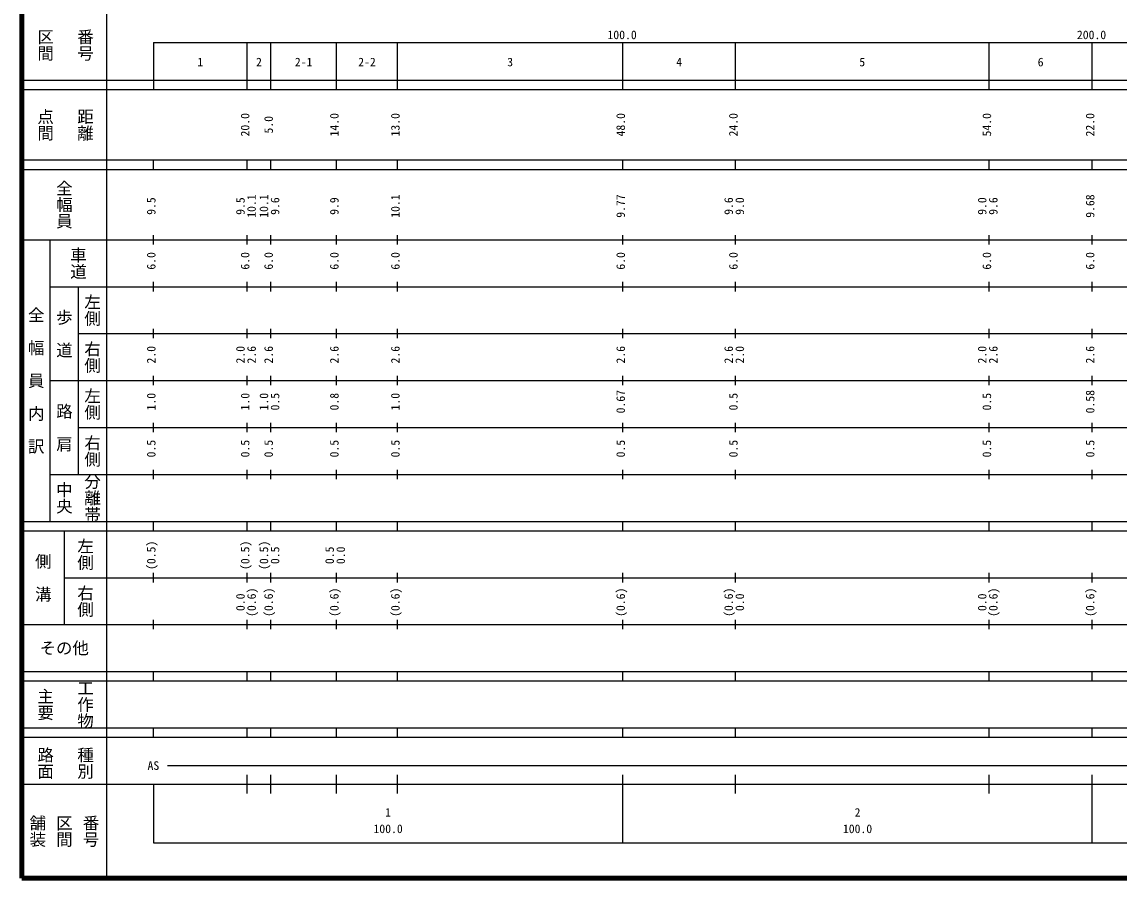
# Model space of a CAD drawing. Units: millimetres on the paper, enlarged 1000 times. Extents: x 40000 to 680000, y 20000 to 380000.
# Drawn here: x 40000 to 273704, y 20000 to 202409 of the extents above; entities that cross this region are included whole.
import ezdxf
from ezdxf.enums import TextEntityAlignment as Align

# ---------------------------------------------------------------- set-up
doc = ezdxf.new("R2010")
doc.units = ezdxf.units.MM
doc.header["$LTSCALE"] = 1000
doc.layers.add('M-TTL', color=2, linetype='Continuous', lineweight=140)
doc.layers.add('M-TTL-BAND', color=7, linetype='Continuous', lineweight=25)
doc.styles.add('@ＭＳ ゴシック', font='')
doc.styles.add('ＭＳ ゴシック', font='')
doc.styles.get('@ＭＳ ゴシック').set_extended_font_data('@MS Gothic')
doc.styles.get('ＭＳ ゴシック').set_extended_font_data('MS Gothic')

msp = doc.modelspace()

# ---------------------------------------------------------------- linework, layer by layer
at = {"layer": 'M-TTL'}
for p, q in [((40000, 380000), (40000, 20000)), ((40000, 20000), (680000, 20000))]:
    msp.add_line(p, q, dxfattribs=at)
at = {"layer": 'M-TTL-BAND'}
for p, q in [((58000, 370000), (58000, 20000)), ((68000, 198000), (579000, 198000)), ((68000, 198000), (68000, 188000)), ((88000, 188000), (88000, 198000)), ((93000, 188000), (93000, 198000)), ((107000, 188000), (107000, 198000)), ((120000, 188000), (120000, 198000)), ((168000, 188000), (168000, 198000)), ((192000, 188000), (192000, 198000)), ((246000, 188000), (246000, 198000)), ((268000, 188000), (268000, 198000)), ((40000, 190000), (579000, 190000)), ((40000, 188000), (579000, 188000)), ((40000, 173000), (579000, 173000)), ((68000, 171000), (68000, 173000)), ((88000, 171000), (88000, 173000)), ((93000, 171000), (93000, 173000)), ((107000, 171000), (107000, 173000)), ((120000, 171000), (120000, 173000)), ((168000, 171000), (168000, 173000)), ((192000, 171000), (192000, 173000)), ((246000, 171000), (246000, 173000)), ((268000, 171000), (268000, 173000)), ((40000, 171000), (579000, 171000)), ((68000, 155000), (68000, 157000)), ((88000, 155000), (88000, 157000)), ((93000, 155000), (93000, 157000)), ((107000, 155000), (107000, 157000)), ((120000, 155000), (120000, 157000)), ((168000, 155000), (168000, 157000)), ((192000, 155000), (192000, 157000)), ((246000, 155000), (246000, 157000)), ((268000, 155000), (268000, 157000)), ((40000, 156000), (579000, 156000)), ((46000, 96000), (46000, 156000)), ((46000, 146000), (579000, 146000)), ((52000, 146000), (52000, 106000)), ((68000, 145000), (68000, 147000)), ((88000, 145000), (88000, 147000)), ((93000, 145000), (93000, 147000)), ((107000, 145000), (107000, 147000)), ((120000, 145000), (120000, 147000)), ((168000, 145000), (168000, 147000)), ((192000, 145000), (192000, 147000)), ((246000, 145000), (246000, 147000)), ((268000, 145000), (268000, 147000)), ((52000, 136000), (579000, 136000)), ((68000, 135000), (68000, 137000)), ((88000, 135000), (88000, 137000)), ((93000, 135000), (93000, 137000)), ((107000, 135000), (107000, 137000)), ((120000, 135000), (120000, 137000)), ((168000, 135000), (168000, 137000)), ((192000, 135000), (192000, 137000)), ((246000, 135000), (246000, 137000)), ((268000, 135000), (268000, 137000)), ((68000, 125000), (68000, 127000)), ((88000, 125000), (88000, 127000)), ((93000, 125000), (93000, 127000)), ((107000, 125000), (107000, 127000)), ((120000, 125000), (120000, 127000)), ((168000, 125000), (168000, 127000)), ((192000, 125000), (192000, 127000)), ((246000, 125000), (246000, 127000)), ((268000, 125000), (268000, 127000)), ((46000, 126000), (579000, 126000)), ((68000, 115000), (68000, 117000)), ((88000, 115000), (88000, 117000)), ((93000, 115000), (93000, 117000)), ((107000, 115000), (107000, 117000)), ((120000, 115000), (120000, 117000)), ((168000, 115000), (168000, 117000)), ((192000, 115000), (192000, 117000)), ((246000, 115000), (246000, 117000)), ((268000, 115000), (268000, 117000)), ((52000, 116000), (579000, 116000)), ((46000, 106000), (579000, 106000)), ((68000, 105000), (68000, 107000)), ((88000, 105000), (88000, 107000)), ((93000, 105000), (93000, 107000)), ((107000, 105000), (107000, 107000)), ((120000, 105000), (120000, 107000)), ((168000, 105000), (168000, 107000)), ((192000, 105000), (192000, 107000)), ((246000, 105000), (246000, 107000)), ((268000, 105000), (268000, 107000)), ((40000, 96000), (579000, 96000)), ((68000, 94000), (68000, 96000)), ((88000, 94000), (88000, 96000)), ((93000, 94000), (93000, 96000)), ((107000, 94000), (107000, 96000)), ((120000, 94000), (120000, 96000)), ((168000, 94000), (168000, 96000)), ((192000, 94000), (192000, 96000)), ((246000, 94000), (246000, 96000)), ((268000, 94000), (268000, 96000)), ((40000, 94000), (579000, 94000)), ((49000, 94000), (49000, 74000)), ((68000, 83000), (68000, 85000)), ((88000, 83000), (88000, 85000)), ((93000, 83000), (93000, 85000)), ((107000, 83000), (107000, 85000)), ((120000, 83000), (120000, 85000)), ((168000, 83000), (168000, 85000)), ((192000, 83000), (192000, 85000)), ((246000, 83000), (246000, 85000)), ((268000, 83000), (268000, 85000)), ((49000, 84000), (579000, 84000)), ((68000, 73000), (68000, 75000)), ((88000, 73000), (88000, 75000)), ((93000, 73000), (93000, 75000)), ((107000, 73000), (107000, 75000)), ((120000, 73000), (120000, 75000)), ((168000, 73000), (168000, 75000)), ((192000, 73000), (192000, 75000)), ((246000, 73000), (246000, 75000)), ((268000, 73000), (268000, 75000)), ((40000, 74000), (579000, 74000)), ((40000, 64000), (579000, 64000)), ((68000, 62000), (68000, 64000)), ((88000, 62000), (88000, 64000)), ((93000, 62000), (93000, 64000)), ((107000, 62000), (107000, 64000)), ((120000, 62000), (120000, 64000)), ((168000, 62000), (168000, 64000)), ((192000, 62000), (192000, 64000)), ((246000, 62000), (246000, 64000)), ((268000, 62000), (268000, 64000)), ((40000, 62000), (579000, 62000)), ((40000, 52000), (579000, 52000)), ((68000, 50000), (68000, 52000)), ((88000, 50000), (88000, 52000)), ((93000, 50000), (93000, 52000)), ((107000, 50000), (107000, 52000)), ((120000, 50000), (120000, 52000)), ((168000, 50000), (168000, 52000)), ((192000, 50000), (192000, 52000)), ((246000, 50000), (246000, 52000)), ((268000, 50000), (268000, 52000)), ((40000, 50000), (579000, 50000)), ((71000, 44000), (565000, 44000)), ((40000, 40000), (579000, 40000)), ((68000, 40000), (68000, 27500)), ((88000, 38000), (88000, 42000)), ((93000, 38000), (93000, 42000)), ((107000, 38000), (107000, 42000)), ((120000, 38000), (120000, 42000)), ((168000, 27500), (168000, 42000)), ((192000, 38000), (192000, 42000)), ((246000, 38000), (246000, 42000)), ((268000, 27500), (268000, 42000)), ((68000, 27500), (579000, 27500))]:
    msp.add_line(p, q, dxfattribs=at)

# ---------------------------------------------------------------- texts
at = {"layer": 'M-TTL-BAND', "style": '@ＭＳ ゴシック'}
for s, p in [('区間', (45000, 197500)), ('番号', (53500, 197500)), ('点間', (45000, 180500)), ('距離', (53500, 180500)), ('全幅員', (49000, 163500)), ('車道', (52000, 151000)), ('左側', (55000, 141000)), ('全\u3000幅\u3000員\u3000内\u3000訳', (43000, 126000)), ('歩\u3000道', (49000, 136000)), ('右側', (55000, 131000)), ('左側', (55000, 121000)), ('路\u3000肩', (49000, 116000)), ('右側', (55000, 111000)), ('分離帯', (55000, 101000)), ('中央', (49000, 101000)), ('左側', (53500, 89000)), ('側\u3000溝', (44500, 84000)), ('右側', (53500, 79000)), ('工作物', (53500, 57000)), ('主要', (45000, 57000)), ('路面', (45000, 44500)), ('種別', (53500, 44500)), ('舗装', (43333, 30000)), ('区間', (49000, 30000)), ('番号', (54667, 30000))]:
    msp.add_text(s, height=2566, rotation=270, dxfattribs=at).set_placement(p, align=Align.MIDDLE_CENTER)
at = {"layer": 'M-TTL-BAND', "style": 'ＭＳ ゴシック'}
for s, p in [('100.0', (167844, 198195)), ('200.0', (267844, 198195)), ('1', (78000, 192405)), ('2', (90500, 192405)), ('2-1', (100000, 192405)), ('2-2', (113500, 192405)), ('3', (144000, 192405)), ('4', (180000, 192405)), ('5', (219000, 192405)), ('6', (257000, 192405)), ('AS', (68000, 42500)), ('1', (118000, 32523)), ('2', (218000, 32523)), ('100.0', (118000, 29033)), ('100.0', (218000, 29033))]:
    msp.add_text(s, height=1833, dxfattribs=at).set_placement(p, align=Align.BOTTOM_CENTER)
for s, p in [('20.0', (89000, 180500)), ('14.0', (108000, 180500)), ('13.0', (121000, 180500)), ('48.0', (169000, 180500)), ('24.0', (193000, 180500)), ('54.0', (247000, 180500)), ('22.0', (269000, 180500)), ('5.0', (94000, 180500)), ('9.5', (69000, 163174)), ('9.5', (88000, 163174)), ('10.1', (90370, 163174)), ('10.1', (93000, 163174)), ('9.6', (95370, 163174)), ('9.9', (108000, 163174)), ('10.1', (121000, 163174)), ('9.77', (169000, 163174)), ('9.6', (192000, 163174)), ('9.0', (194370, 163174)), ('9.0', (246000, 163174)), ('9.6', (248370, 163174)), ('9.68', (269000, 163174)), ('6.0', (69000, 151500)), ('6.0', (89000, 151500)), ('6.0', (94000, 151500)), ('6.0', (108000, 151500)), ('6.0', (121000, 151500)), ('6.0', (169000, 151500)), ('6.0', (193000, 151500)), ('6.0', (247000, 151500)), ('6.0', (269000, 151500)), ('2.0', (69000, 131500)), ('2.0', (88000, 131500)), ('2.6', (90370, 131500)), ('2.6', (94000, 131500)), ('2.6', (108000, 131500)), ('2.6', (121000, 131500)), ('2.6', (169000, 131500)), ('2.6', (192000, 131500)), ('2.0', (194370, 131500)), ('2.0', (246000, 131500)), ('2.6', (248370, 131500)), ('2.6', (269000, 131500)), ('0.67', (169000, 121500)), ('0.58', (269000, 121500)), ('1.0', (69000, 121500)), ('1.0', (89000, 121500)), ('1.0', (93000, 121500)), ('0.5', (95370, 121500)), ('0.8', (108000, 121500)), ('1.0', (121000, 121500)), ('0.5', (193000, 121500)), ('0.5', (247000, 121500)), ('0.5', (69000, 111500)), ('0.5', (89000, 111500)), ('0.5', (94000, 111500)), ('0.5', (108000, 111500)), ('0.5', (121000, 111500)), ('0.5', (169000, 111500)), ('0.5', (193000, 111500)), ('0.5', (247000, 111500)), ('0.5', (269000, 111500)), ('(0.5)', (69000, 88764)), ('(0.5)', (89000, 88764)), ('(0.5)', (93000, 88764)), ('0.5', (95370, 88764)), ('0.5', (107000, 88764)), ('0.0', (109370, 88764)), ('0.0', (88000, 78764)), ('(0.6)', (90370, 78764)), ('(0.6)', (94000, 78764)), ('(0.6)', (108000, 78764)), ('(0.6)', (121000, 78764)), ('(0.6)', (169000, 78764)), ('(0.6)', (192000, 78764)), ('0.0', (194370, 78764)), ('0.0', (246000, 78764)), ('(0.6)', (248370, 78764)), ('(0.6)', (269000, 78764))]:
    msp.add_text(s, height=1833, rotation=90, dxfattribs=at).set_placement(p, align=Align.BOTTOM_CENTER)
msp.add_text('その他', height=2566, dxfattribs=at).set_placement((49000, 69000), align=Align.MIDDLE_CENTER)

doc.saveas('drawing.dxf')
